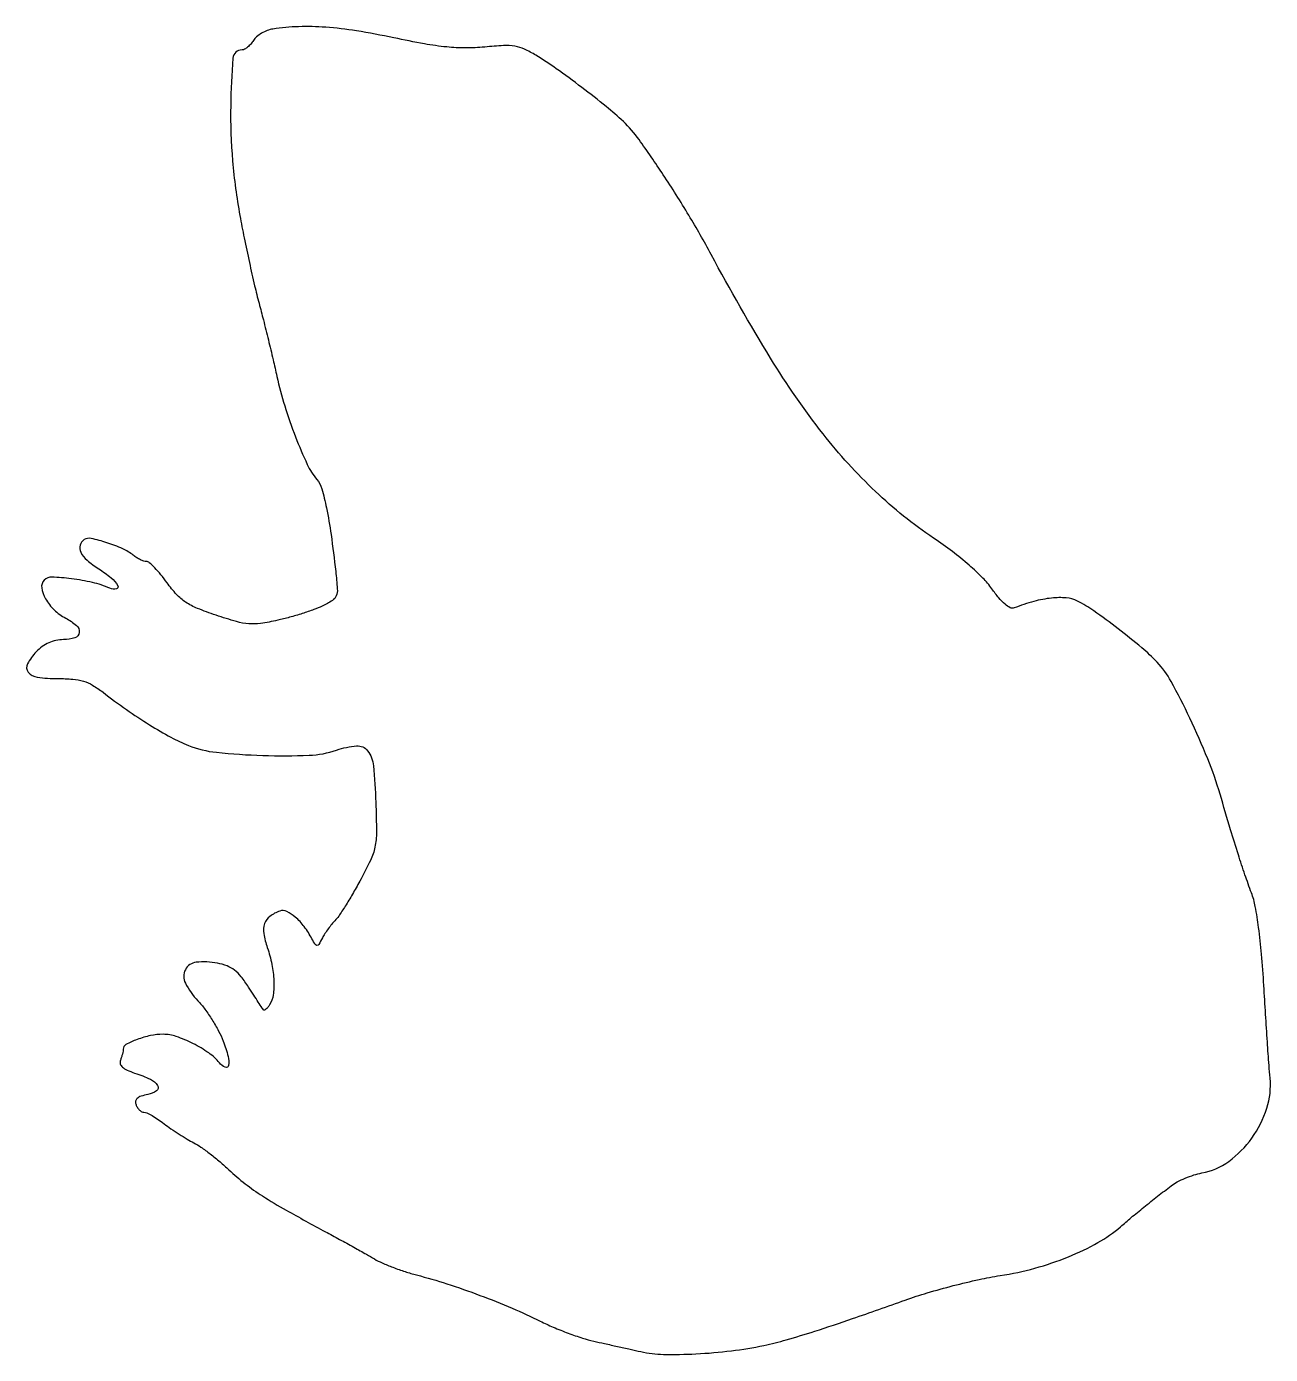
# Model space of a CAD drawing. Extents: x 0 to 255, y 0 to 273.
import ezdxf

# ---------------------------------------------------------------- set-up
doc = ezdxf.new("R2010")
doc.units = 0

msp = doc.modelspace()

# ---------------------------------------------------------------- linework, layer by layer
msp.add_lwpolyline([(50.714876, 272.280356, 0.053563), (49.560146, 271.977262, 0.042157), (48.393789, 271.416753, 0.043462), (47.388272, 270.700251, 0.076792), (46.724329, 269.930188, -0.038589), (46.179716, 269.191629, -0.041848), (45.54147, 268.566993, -0.045886), (44.907962, 268.134268, -0.127575), (44.390296, 268, 0.39066), (42.514512, 266.27046, 0.016996), (42.057086, 256.564585, 0.02408), (42.455323, 245.205911, 0.024473), (43.944676, 234, 0.004931), (44.827685, 229.431576, 0.003616), (45.893698, 224.38125, 0.003654), (46.972517, 219.614316, 0.008097), (47.880269, 216, -0.003599), (48.770559, 212.585517, -0.002131), (49.785961, 208.5, -0.002132), (50.76458, 204.414, -0.003663), (51.540531, 201, 0.021678), (53.137641, 194.984512, 0.01683), (55.374408, 188.590574, 0.015968), (57.772443, 182.951884, 0.066342), (59.752287, 179.839345, -0.105953), (60.755287, 177.949379, -0.018731), (61.712052, 174.02824, -0.015831), (62.656881, 168.53091, -0.006423), (63.609687, 160.991022, -0.010132), (63.943671, 157.394337, -0.111284), (63.729387, 155.970012, -0.162064), (62.933656, 155.01042, -0.028051), (60.836483, 153.861849, -0.024429), (59.135161, 153.150306, -0.009864), (56.751721, 152.340451, -0.009733), (54.147364, 151.567952, -0.012181), (51.701984, 150.957788, -0.018506), (48.193595, 150.307928, -0.056837), (45.782417, 150.22931, -0.049097), (43.231407, 150.691074, -0.011283), (39.046001, 151.984637, -0.015871), (35.229492, 153.395345, -0.050017), (32.819109, 154.667875, -0.05989), (30.949326, 156.259898, -0.030766), (29.001331, 158.647676, 0.015637), (27.723278, 160.314736, 0.021593), (26.468069, 161.721505, 0.018955), (25.36286, 162.774451, 0.182817), (24.766605, 163, -0.082214), (24.231677, 163.088556, -0.030077), (23.519531, 163.379835, -0.028844), (22.764666, 163.798183, -0.030637), (22.078741, 164.293057, 0.067465), (19.911642, 165.626247, 0.027067), (16.650939, 166.86354, 0.021726), (13.420576, 167.74057, 0.196272), (12.00583, 167.503603, 0.18688), (11.146488, 166.367839, 0.187362), (11.277492, 164.951033, 0.1004), (12.575159, 163.288502, 0.036218), (15, 161.5, -0.032178), (17.510731, 159.679247, -0.090913), (18.896915, 158.025818, -0.519311), (18.591307, 157.379316, -0.14517), (17.25, 157.537054, 0.043906), (13.706327, 158.702094, 0.026878), (9.372, 159.473521, 0.021044), (5.337794, 159.798211, 0.208867), (3.792445, 159.192445, 0.238545), (3.276185, 157.619107, 0.091327), (4.051946, 155.379327, 0.073113), (5.835611, 153.088387, 0.071633), (8.214638, 151.389006, -0.060183), (10.408157, 149.896468, -0.24423), (10.979903, 148.439779, -0.297436), (10.09681, 147.355001, -0.076149), (7.75, 146.982723, 0.050327), (6.189457, 146.816866, 0.053357), (4.72548, 146.34296, 0.052423), (3.373174, 145.560708, 0.045686), (2.14359, 144.481216, 0.066317), (0.348825, 142.00177, 0.302221), (0.505797, 140.316349, 0.192967), (2.377934, 139.269903, 0.032123), (6.574711, 139, -0.02017), (9.665386, 138.87527, -0.05362), (11.832784, 138.463363, -0.060083), (13.718404, 137.63266, -0.030907), (15.856096, 136.180272, 0.011945), (20.644843, 132.654257, 0.013437), (25.415257, 129.502024, 0.01449), (29.800777, 126.943825, 0.030556), (33.367312, 125.273476, 0.068446), (39.139888, 123.859436, 0.018044), (48.648549, 123.216967, 0.017801), (58.152251, 123.257062, 0.073123), (63.797676, 124.31825, -0.062274), (67.910402, 125.18369, -0.258054), (70.144385, 124.180495, -0.137169), (71.339884, 121.10733, -0.015554), (71.846252, 113.589811, -0.0079), (71.970888, 107.466791, -0.051356), (71.669469, 104.403076, -0.061493), (70.761642, 101.695579, -0.01406), (68.551083, 97.391557, -0.006953), (67.04978, 94.748037, -0.008135), (65.55005, 92.283546, -0.007306), (64.220614, 90.243528, -0.048346), (63.448283, 89.305426, 0.025528), (62.808182, 88.5964, 0.013692), (62.088884, 87.661761, 0.013601), (61.405554, 86.66582, 0.02069), (60.87269, 85.76212, -0.010861), (60.131149, 84.446067, -0.243491), (59.771825, 84.221652, -0.283853), (59.417734, 84.402664, -0.014066), (58.742669, 85.590097, 0.039072), (57.14925, 88.093003, 0.053433), (55.325711, 90.043436, 0.065732), (53.556333, 91.20513, 0.198073), (52.143547, 91.288029, 0.078171), (50.097956, 90.200877, 0.150225), (49.016986, 88.712218, 0.123365), (48.842895, 86.65304, 0.044539), (49.575408, 83.786271, -0.034884), (50.522564, 80.356545, -0.040094), (50.927615, 76.984845, -0.044508), (50.78249, 74.057977, -0.106757), (50.03906, 72.02896, -0.029852), (49.657463, 71.498495, -0.055781), (49.280398, 71.128406, -0.089645), (48.966355, 70.962589, -0.321512), (48.762778, 71.02896, -0.013744), (48.530286, 71.364452, -0.000562), (47.728143, 72.595765, -0.00098), (46.78229, 74.057516, -0.000695), (45.726443, 75.701303, 0.025674), (44.210718, 77.820362, 0.06102), (42.831029, 79.176151, 0.071053), (41.302973, 80.03672, 0.046431), (39.354796, 80.593218, 0.071724), (34.999532, 80.777305, 0.252507), (32.755801, 79.256625, 0.245229), (32.757114, 76.500922, 0.068796), (35.334937, 72.881016, -0.030783), (36.762977, 71.167043, -0.018419), (38.252605, 68.972105, -0.018407), (39.579323, 66.668947, -0.030259), (40.506882, 64.621152, -0.023714), (41.539654, 61.477214, -0.110609), (41.63373, 59.583988, -0.494451), (40.949545, 59.226289, -0.113262), (39.739668, 60.169617, 0.071073), (37.575348, 62.16933, 0.034232), (34.320546, 64.100687, 0.034138), (30.885029, 65.548569, 0.08284), (28.179019, 66, 0.051974), (25.606263, 65.731843, 0.038094), (22.849215, 64.927505, 0.034946), (20.570536, 63.882795, 0.274352), (20, 62.921272, -0.047757), (19.962696, 62.531607, -0.01444), (19.832989, 61.950925, -0.014323), (19.649089, 61.304793, -0.015121), (19.431452, 60.681962, 0.167022), (19.405412, 59.947066, 0.136202), (19.830096, 59.279088, 0.07821), (20.784209, 58.657189, 0.025698), (22.35146, 58.049023, -0.028678), (25.61288, 56.761037, -0.148229), (27.044634, 55.485468, -0.397337), (26.819098, 54.415298, -0.102678), (25.036279, 53.657256, 0.029165), (23.65656, 53.296552, 0.102748), (22.864384, 52.844242, 0.175923), (22.547727, 52.263136, 0.12999), (22.627227, 51.529048, 0.055474), (22.929612, 50.944289, 0.057792), (23.349652, 50.449158, 0.064288), (23.81808, 50.112324, 0.124389), (24.262598, 50, -0.112467), (24.846097, 49.86707, -0.017079), (25.912163, 49.309163, -0.018401), (27.143995, 48.548671, -0.014999), (28.405609, 47.648213, 0.011817), (29.808611, 46.633304, 0.007711), (31.472273, 45.526134, 0.007756), (33.128821, 44.496164, 0.014667), (34.5, 43.726624, -0.031402), (35.940444, 42.853615, -0.011687), (37.852917, 41.456193, -0.011528), (39.872922, 39.83118, -0.01367), (41.701421, 38.201902, 0.022819), (45.028934, 35.344382, 0.023344), (48.578601, 32.824981, 0.015373), (53.443701, 29.909883, 0.003926), (61.5, 25.495882, -0.001804), (64.404216, 23.920666, -0.001723), (67.341875, 22.300382, -0.001707), (69.926087, 20.851832, -0.006165), (71.557445, 19.903338, 0.031707), (73.117912, 19.099695, 0.012362), (75.364969, 18.182696, 0.01218), (77.853481, 17.306955, 0.014805), (80.225795, 16.613437, -0.014705), (86.450608, 14.795032, -0.010902), (93.219137, 12.435539, -0.010949), (99.831087, 9.801344, -0.015553), (105.57719, 7.151253, 0.015122), (108.263786, 5.909392, 0.011057), (111.315281, 4.688345, 0.011192), (114.26032, 3.65936, 0.024141), (116.57719, 3.029403, -0.000229), (118.804851, 2.536707, -0.000139), (121.443285, 1.951123, -0.000139), (124.063364, 1.368087, -0.000244), (126.229737, 0.884273, 0.050114), (130.853692, 0.326407, 0.017626), (137.544717, 0.428969, 0.017538), (144.818934, 1.053522, 0.021955), (151.5, 2.163434, 0.017444), (156.067064, 3.297608, 0.008096), (161.915163, 5.071394, 0.005863), (169.666878, 7.660961, 0.002184), (180.5, 11.474763, -0.013916), (185.019225, 12.947533, -0.008851), (190.353125, 14.420889, -0.00889), (195.64213, 15.681748, -0.016275), (200, 16.491413, 0.029478), (207.090649, 18.003407, 0.029189), (213.978277, 20.342526, 0.030911), (220.049663, 23.257037, 0.052603), (224.645812, 26.5, -0.006265), (226.840498, 28.37513, -0.00383), (229.474334, 30.535016, -0.003695), (232.291506, 32.77519, -0.004068), (235.053183, 34.902089, -0.041329), (236.301419, 35.69431, -0.021818), (237.963303, 36.475242, -0.021559), (239.745225, 37.130841, -0.031007), (241.374654, 37.542463, 0.111618), (246.880678, 39.920918, 0.079594), (251.629696, 44.70362, 0.078396), (254.70595, 50.811892, 0.102), (255.371817, 57.024506, -0.006177), (255.154132, 59.604589, -0.001094), (254.816569, 64.444699, -0.001184), (254.446708, 70.120457, -0.001066), (254.090135, 76, 0.007026), (253.621912, 82.44776, 0.011514), (253.023217, 87.890023, 0.013075), (252.329599, 92.222726, 0.043415), (251.555982, 95, -0.006996), (250.21165, 98.747241, -0.005573), (248.863302, 102.82537, -0.004107), (247.269072, 107.979886, -0.001518), (245.104368, 115.268326, 0.024794), (242.574723, 122.529063, 0.015053), (238.907958, 130.853023, 0.01368), (235.048379, 138.406294, 0.063889), (232.185716, 142.354404, 0.029901), (229.02939, 145.330718, 0.010534), (224.170616, 149.22141, 0.010248), (219.209313, 152.866497, 0.035976), (215.81387, 154.907482, 0.097035), (213.538386, 155.551571, 0.047798), (210.51961, 155.511875, 0.039551), (206.914732, 154.827049, 0.024908), (202.839628, 153.491954, -0.214949), (202.045013, 153.537334, -0.057166), (200.968121, 154.265742, -0.041946), (199.699136, 155.55355, -0.020055), (198.28461, 157.398559, 0.042026), (196.421527, 159.619551, 0.018204), (193.603032, 162.257931, 0.016682), (190.159325, 165.057784, 0.013894), (186.323735, 167.804688, -0.041421), (174.385718, 177.389553, -0.036598), (163.644822, 189.192084, -0.029336), (152.864056, 204.731852, -0.013699), (140.673457, 226, 0.012312), (136.07878, 234.067831, 0.010361), (130.829391, 242.384454, 0.009462), (125.856219, 249.611999, 0.047837), (122.64162, 253.297867, 0.019656), (119.142587, 256.358597, 0.007747), (114.101113, 260.302751, 0.007821), (108.866455, 264.141482, 0.016715), (104.683501, 266.904072, 0.030705), (102.333605, 268.15405, 0.067187), (100.385861, 268.742289, 0.05184), (98.053233, 268.871975, 0.012454), (94.183501, 268.589155, -0.024509), (90.281694, 268.398381, -0.025067), (86.409412, 268.593229, -0.019476), (81.819327, 269.237015, -0.007646), (75.547748, 270.466498, 0.011974), (67.867749, 271.903182, 0.022021), (61.552545, 272.645125, 0.026057), (56.007606, 272.760542, 0.029603)], format="xyb", close=True)

doc.saveas('drawing.dxf')
